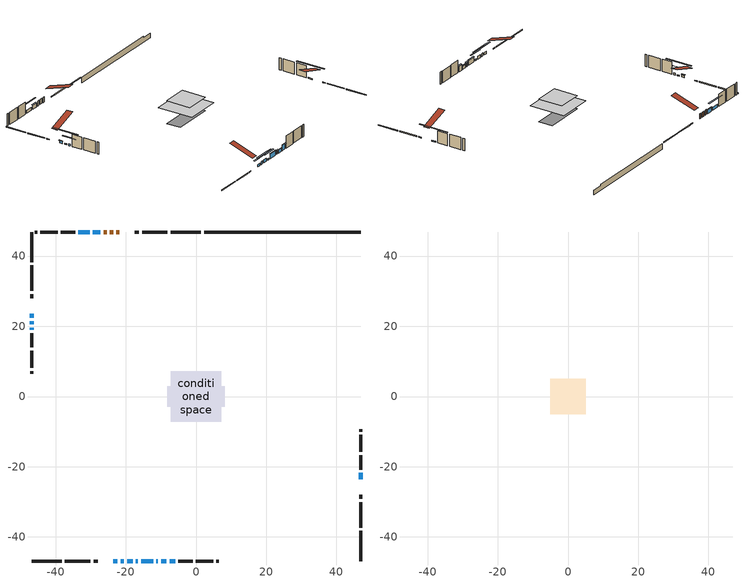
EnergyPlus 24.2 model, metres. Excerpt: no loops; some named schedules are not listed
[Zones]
conditioned space
 floor adiabatic (AdiabaticFloorConstruction): -7.17,-7.17 -7.17,7.17 7.17,7.17 7.17,-7.17 z2.9
 floor foundation (Slab1 construction): -8.23,-2.9 -8.23,2.9 8.23,2.9 8.23,-2.9 z-1.92
 wall outside (RimJoist1 construction): 1.42,46.85 -7.19,46.85 / -46.85,-46.85 -38.24,-46.85 / -46.85,46.85 -46.85,38.24 / 46.85,-46.85 46.85,-38.24 z0.46:0.76
 wall outside (RimJoist2 construction): -8.12,46.85 -15.32,46.85 / -37.31,-46.85 -30.11,-46.85 / -46.85,37.31 -46.85,30.11 / 46.85,-37.31 46.85,-30.11 z0.46:0.76
 wall outside (RimJoist3 construction): -16.25,46.85 -17.39,46.85 / -29.18,-46.85 -28.04,-46.85 / -46.85,29.18 -46.85,28.04 / 46.85,-29.18 46.85,-28.04 z0.46:0.76
 wall outside (AdiabaticWallConstruction 1): -21.85,46.85 -22.71,46.85 / -23.63,46.85 -24.49,46.85 / -25.42,46.85 -26.29,46.85 z0.46:2.49
 wall outside (AdiabaticWallConstruction): -27.22,46.85 -29.35,46.85 z0.46:1.98; -23.58,-46.85 -22.36,-46.85 / -46.85,23.58 -46.85,22.36 z0.46:1.38; -21.43,-46.85 -20.52,-46.85 / -19.59,-46.85 -18.06,-46.85 / -9.93,-46.85 -8.4,-46.85 / -30.28,46.85 -33.48,46.85 z0.46:1.68; -17.14,-46.85 -16.52,-46.85 z0.46:1.07; 46.85,-23.58 46.85,-21.75 / -46.85,21.43 -46.85,20.52 z0.46:0.87; -15.6,-46.85 -12.24,-46.85 z0.46:2.29; -11.32,-46.85 -10.86,-46.85 z0.46:1.99; -7.48,-46.85 -5.95,-46.85 z0.46:2.59; -46.85,19.59 -46.85,18.98 z0.46:1.22
 wall outside (Wall1 construction): -34.41,46.85 -38.5,46.85 / -5.02,-46.85 -0.93,-46.85 / -46.85,18.05 -46.85,13.96 / 46.85,-20.82 46.85,-16.73 z0.46:5.34
 wall outside (Wall2 construction): -39.43,46.85 -44.32,46.85 / 0,-46.85 4.88,-46.85 / -46.85,13.03 -46.85,8.15 / 46.85,-15.8 46.85,-10.92 z0.46:5.34
 wall outside (Wall3 construction): -45.25,46.85 -45.92,46.85 / 5.81,-46.85 6.48,-46.85 / -46.85,7.22 -46.85,6.54 / 46.85,-9.99 46.85,-9.32 z0.46:5.34
 wall foundation (FoundationWall1 construction): 2.35,46.85,-1.92 2.35,46.85,0.46 42.4,46.85,0.46 42.4,46.85,-0.19 46.85,46.85,-0.19 46.85,46.85,-1.92
 window (WindowConstruction): -27.22,46.85 -29.35,46.85 z0.46:1.98
 window (WindowConstruction 7): -23.58,-46.85 -22.36,-46.85 z0.46:1.37
 window (WindowConstruction 8): -21.43,-46.85 -20.52,-46.85 z0.46:1.68
 window (WindowConstruction 9): -19.59,-46.85 -18.06,-46.85 z0.46:1.68
 window (WindowConstruction 10): -17.14,-46.85 -16.53,-46.85 z0.46:1.07
 window (WindowConstruction 11): -46.85,23.58 -46.85,22.36 z0.46:1.37
 window (WindowConstruction 12): 46.85,-23.58 46.85,-21.75 z0.46:0.87
 window (WindowConstruction 13): -46.85,21.43 -46.85,20.52 z0.46:0.87
 window (WindowConstruction 1): -15.6,-46.85 -12.24,-46.85 z0.46:2.29
 window (WindowConstruction 2): -11.32,-46.85 -10.86,-46.85 z0.46:1.98
 window (WindowConstruction 3): -9.93,-46.85 -8.41,-46.85 z0.46:1.68
 window (WindowConstruction 4): -7.48,-46.85 -5.95,-46.85 z0.46:2.59
 window (WindowConstruction 5): -46.85,19.59 -46.85,18.98 z0.46:1.22
 window (WindowConstruction 6): -30.28,46.85 -33.48,46.85 z0.46:1.68
 door (Door): -21.85,46.85 -22.71,46.85 z0.46:2.49
 door (Door 1): -23.64,46.85 -24.49,46.85 z0.46:2.49
 door (Door 2): -25.42,46.85 -26.29,46.85 z0.46:2.49
 ceiling adiabatic (AdiabaticFloorConstruction): 7.17,-7.17 7.17,7.17 -7.17,7.17 -7.17,-7.17 z2.9
attic - vented
 floor to conditioned space (Floor1 construction Reversed): -5.06,-5.06 -5.06,5.06 5.06,5.06 5.06,-5.06 z5.34
 roof outside (Roof1 construction): -20.92,46.85,5.34 -20.92,36.99,8.62 -18.32,36.99,8.62 -18.32,46.85,5.34; -24.51,-46.85,5.34 -24.51,-36.99,8.62 -27.11,-36.99,8.62 -27.11,-46.85,5.34; -46.85,24.51,5.34 -36.99,24.51,8.62 -36.99,27.11,8.62 -46.85,27.11,5.34; 46.85,-24.51,5.34 36.99,-24.51,8.62 36.99,-27.11,8.62 46.85,-27.11,5.34
shading: -29.55,46.85 -27.02,46.85 -27.02,47.26 -29.55,47.26 z2.19; -19.72,-46.85 -26.22,-46.85 -26.22,-47.26 -19.72,-47.26 z4.01; -17.88,-46.85 -24.07,-46.85 -24.07,-47.26 -17.88,-47.26 z4.32; -15.43,-46.85 -22.23,-46.85 -22.23,-47.26 -15.43,-47.26 z4.32; -13.89,-46.85 -19.78,-46.85 -19.78,-47.26 -13.89,-47.26 z3.71; -46.85,22.16 -46.85,23.78 -47.26,23.78 -47.26,22.16 z1.58; 46.85,-16.67 46.85,-28.66 47.26,-28.66 47.26,-16.67 z5.95; -46.85,15.44 -46.85,26.51 -47.26,26.51 -47.26,15.44 z5.95; -12.04,-46.85 -15.8,-46.85 -15.8,-47.26 -12.04,-47.26 z2.49; -10.66,-46.85 -11.52,-46.85 -11.52,-47.26 -10.66,-47.26 z2.19; -8.2,-46.85 -10.13,-46.85 -10.13,-47.26 -8.2,-47.26 z1.88; -5.75,-46.85 -7.68,-46.85 -7.68,-47.26 -5.75,-47.26 z2.79; -46.85,16.34 -46.85,22.23 -47.26,22.23 -47.26,16.34 z3.86; -36.12,46.85 -27.64,46.85 -27.64,47.26 -36.12,47.26 z4.32
[Building]
Building 1: Terrain=Suburbs
[Site:Location]
Toronto City Centre_ON: Latitude {deg}=43.63; Longitude {deg}=-79.39; Time Zone {hr}=-5; Elevation {m}=77; Keep Site Location Information=Yes
[Site:GroundTemperature:Shallow]
5.01852, 3.26908, 3.12898, 3.95918, 7.29196, 10.6092, 13.4851, 15.3069, 15.4617, 13.9799, 11.1774, 7.9619
[Site:WaterMainsTemperature]
Calculation Method=Schedule; Temperature Schedule=mains temperature schedule
[Material] Roughness=Rough; Thermal Absorptance=0.9
Name | Thickness {m} | Conductivity {W/m-K} | Density {kg/m3} | Specific Heat {J/kg-K} | Solar Absorptance | Visible Absorptance
asphalt or fiberglass shingles | 0.00635 | 0.162714 | 1121.4 | 1465.45 | 0.4 | 0.4
ceiling loosefill ins | 0.169333 | 0.0480833 | 16.02 | 1046.75 | 0.7 | 0.7
ceiling stud and cavity | 0.1397 | 0.0945616 | 65.682 | 1177.47 | 0.7 | 0.7
concrete 4.0 in. | 0.1016 | 1.803125 | 2242.8 | 837.4 | 0.7 | 0.7
concrete 8.0 in. | 0.2032 | 1.803125 | 2242.8 | 837.4 | 0.7 | 0.7
door material | 0.04445 | 0.053851 | 512.64 | 1214.23 | 0.7 | 0.7
door material 1 | 0.04445 | 0.188738 | 512.64 | 1214.23 | 0.7 | 0.7
exterior vertical ins | 0.00890191 | 0.029427 | 32.04 | 1214.23 | 0.7 | 0.7
floor covering | 0.0127 | 0.0433444 | 54.468 | 1339.84 | 0.6 | 0.6
floor rigid ins; wall rigid ins | 0.512978 | 0.029427 | 32.04 | 1214.23 | 0.7 | 0.7
floor stud and cavity | 0.1397 | 1.75129 | 37.0049 | 1207.88 | 0.7 | 0.7
furniture material conditioned space 1 | 0.1524 | 0.115458 | 640.8 | 1214.23 | 0.6 | 0.6
gypsum board | 0.0127 | 0.160291 | 801 | 837.4 | 0.6 | 0.6
gypsum board 1 | 0.0127 | 0.160291 | 801 | 837.4 | 0.7 | 0.7
osb sheathing 0.5 in. | 0.0127 | 0.115458 | 512.64 | 1214.23 | 0.7 | 0.7
osb sheathing 0.75 in. | 0.01905 | 0.115458 | 512.64 | 1214.23 | 0.7 | 0.7
osb sheathing 2.0 in. | 0.0508 | 0.115458 | 512.64 | 1214.23 | 0.7 | 0.7
rim joist rigid ins | 0.103632 | 0.029427 | 32.04 | 1214.23 | 0.7 | 0.7
rim joist stud and cavity | 0.0508 | 0.0602825 | 125.044 | 1163.47 | 0.6 | 0.6
rim joist stud and cavity 1 | 0.0508 | 0.0622331 | 125.044 | 1163.47 | 0.6 | 0.6
rim joist stud and cavity 2 | 0.0508 | 0.0806813 | 125.044 | 1163.47 | 0.6 | 0.6
wall stud and cavity | 0.1397 | 0.0819611 | 139.0536 | 1170.24 | 0.7 | 0.7
wall stud and cavity 1 | 0.1397 | 0.0893451 | 139.0536 | 1170.24 | 0.7 | 0.7
wall stud and cavity 2 | 0.0889 | 0.380278 | 52.3479 | 1209.89 | 0.7 | 0.7
wall stud and cavity 3 | 0.0889 | 0.391764 | 83.0341 | 1211.67 | 0.7 | 0.7
wood siding | 0.0254 | 0.102417 | 544.68 | 1172.36 | 0.4 | 0.4
wood siding 1; wood siding 2; wood siding 3 | 0.0254 | 0.102417 | 544.68 | 1172.36 | 0.7 | 0.7
[WindowMaterial:SimpleGlazingSystem]
Name | U-Factor {W/m2-K} | Solar Heat Gain Coefficient
WindowMaterial | 2.93212 | 0.61
WindowMaterial 1 | 2.90203 | 0.65
WindowMaterial 10 | 6.1612 | 0.58
WindowMaterial 2 | 3.01842 | 0.49
WindowMaterial 3 | 2.92474 | 0.62
WindowMaterial 4 | 2.82878 | 0.58
WindowMaterial 5 | 3.003662 | 0.49
WindowMaterial 6 | 2.94291 | 0.59
WindowMaterial 7 | 2.95256 | 0.58
WindowMaterial 8 | 3.02126 | 0.48
WindowMaterial 9 | 3.01445 | 0.46
[Construction]
AdiabaticFloorConstruction: floor stud and cavity, floor rigid ins, osb sheathing 0.75 in., floor covering
AdiabaticWallConstruction: wood siding 2, wall rigid ins, wall stud and cavity 2, gypsum board
AdiabaticWallConstruction 1: wood siding 3, wall rigid ins, wall stud and cavity 2, gypsum board
Door; Door 1: door material
Door 2: door material 1
Floor1 construction Reversed: gypsum board, ceiling stud and cavity, ceiling loosefill ins
FoundationWall1 construction: concrete 8.0 in., gypsum board 1
furniture construction conditioned space 1: furniture material conditioned space 1
PartitionWallConstruction: gypsum board, wall stud and cavity 3, gypsum board
RimJoist1 construction: wood siding 1, rim joist rigid ins, osb sheathing 2.0 in., rim joist stud and cavity
RimJoist2 construction: wood siding 1, rim joist rigid ins, osb sheathing 2.0 in., rim joist stud and cavity 1
RimJoist3 construction: wood siding 1, rim joist rigid ins, osb sheathing 2.0 in., rim joist stud and cavity 2
Roof1 construction: asphalt or fiberglass shingles
Slab1 construction: concrete 4.0 in.
Wall1 construction; Wall2 construction: wood siding, osb sheathing 0.5 in., wall stud and cavity, gypsum board
Wall3 construction: wood siding, osb sheathing 0.5 in., wall stud and cavity 1, gypsum board
WindowConstruction: WindowMaterial
WindowConstruction 1: WindowMaterial 1
WindowConstruction 10: WindowMaterial 9
WindowConstruction 11; WindowConstruction 7: WindowMaterial 7
WindowConstruction 12; WindowConstruction 13: WindowMaterial 10
WindowConstruction 2: WindowMaterial 2
WindowConstruction 3; WindowConstruction 9: WindowMaterial 3
WindowConstruction 4: WindowMaterial 4
WindowConstruction 5: WindowMaterial 5
WindowConstruction 6: WindowMaterial 6
WindowConstruction 8: WindowMaterial 8
[Zone] Multiplier=1; Part of Total Floor Area=Yes
Name | Volume {m3}
attic - vented | 54.6373
conditioned space | 774.1
[Space]
Name | Zone | Volume {m3}
attic - vented 1 | attic - vented | 54.6373
conditioned space 1 | conditioned space | 774.1
[ZoneInfiltration:EffectiveLeakageArea]
infil attic - vented 1: Zone or Space=attic - vented 1; Schedule=Always On Discrete; Effective Air Leakage Area {cm2}=4312.84; Stack Coefficient=0.000228495; Wind Coefficient=1.02131e-05
[ZoneMixing]
whole house fan mix: Zone or Space=attic - vented; Schedule=Always On Continuous; Design Flow Rate Calculation Method=Flow/Zone; Design Flow Rate {m3/s}=0; Source Zone or Space=conditioned space
[SurfaceProperty:ExposedFoundationPerimeter]
Slab1: Exposed Perimeter Calculation Method=TotalExposedPerimeter; Total Exposed Perimeter {m}=44.5
[InternalMass] Zone or ZoneList=conditioned space; Space or SpaceList=conditioned space 1
Name | Construction | Surface Area {m2}
furniture mass conditioned space 1 | furniture construction conditioned space 1 | 120.444
partition wall mass | PartitionWallConstruction | 301.11
[Lights]
interior lighting: Zone or ZoneList or Space or SpaceList=conditioned space 1; Schedule=interior lighting schedule; Design Level Calculation Method=LightingLevel; Lighting Level {W}=343.2; Return Air Fraction=0; Fraction Radiant=0.6; Fraction Visible=0.2; Fraction Replaceable=1
[People]
occupants: Zone or ZoneList or Space or SpaceList=conditioned space 1; Number of People Schedule=occupants schedule; Number of People Calculation Method=People; Number of People=3; Fraction Radiant=0.314171; Sensible Heat Fraction=0.56303; Activity Level Schedule=occupants activity schedule; Carbon Dioxide Generation Rate {m3/s-W}=0; Enable ASHRAE 55 Comfort Warnings=No; Mean Radiant Temperature Calculation Type=EnclosureAveraged
[ElectricEquipment] Zone or ZoneList or Space or SpaceList=conditioned space 1; Design Level Calculation Method=EquipmentLevel
Name | Schedule | Design Level {W} | Fraction Latent | Fraction Radiant | Fraction Lost
clothes dryer | clothes dryer schedule | 140.772 | 0.015 | 0.081 | 0.85
clothes washer | clothes washer schedule | 32.1985 | 0.03 | 0.162 | 0.7
cooking range | cooking range schedule | 215.147 | 0.08 | 0.432 | 0.2
dishwasher | dishwasher schedule | 66.8632 | 0.3 | 0.18 | 0.4
fridge | fridge schedule | 72.9452 | 0 | 0.6 | 0
mech vent bath fan 0 | mech vent bath fan 0 schedule | 50.2 | 0 | 0 | 1
mech vent bath fan 1 | mech vent bath fan 1 schedule | 50.2 | 0 | 0 | 1
mech vent house fan | mech vent house fan schedule | 0 | 0 | 0 | 1
mech vent house fan cfis | mech vent house fan cfis schedule | 0 | 0 | 0 | 0
mech vent range fan 0 | mech vent range fan 0 schedule | 57 | 0 | 0 | 1
misc plug loads | misc plug loads schedule | 494.7 | 0.045 | 0.513 | 0.1
whole house fan | Always On Discrete | 0 | 0 | 0 | 1
[OtherEquipment] Zone or ZoneList or Space or SpaceList=conditioned space 1; Design Level Calculation Method=EquipmentLevel
Name | Fuel Type | Schedule | Design Level {W} | Fraction Latent | Fraction Radiant | Fraction Lost
clothes dryer 1 | Electricity | clothes dryer schedule | 0 | 0.015 | 0.081 | 0.85
cooking range 1 | Electricity | cooking range schedule | 0 | 0.08 | 0.432 | 0.2
general water use latent | None | general water use schedule | 62.594 | 1 | 0 | 0
general water use sensible | None | general water use schedule | -61.6891 | 0 | 0.6 | 0
mech vent house fan latent load | None | Always On Discrete | 0 | 1 | 0 | 0
mech vent house fan sensible load | None | Always On Discrete | 0 | 0 | 0 | 0
water heater energy adjustment1 | NaturalGas | Always On Discrete | 0.01 | 0 | 0 | 1
[ZoneInfiltration:DesignFlowRate] Zone or ZoneList or Space or SpaceList=conditioned space 1; Schedule=Always On Discrete; Design Flow Rate Calculation Method=Flow/Zone; Design Flow Rate {m3/s}=0
infil flow; natural vent flow; whole house fan flow
[Foundation:Kiva]
Foundation Kiva 1: Initial Indoor Air Temperature {C}=18; Wall Height Above Grade {m}=0.460004; Wall Depth Below Slab {m}=0.2032; Custom Block Material Name 1=exterior vertical ins; Custom Block Depth 1 {m}=2.38; Custom Block X Position 1 {m}=0.2159; Custom Block Z Position 1 {m}=0
[Foundation:Kiva:Settings]
Soil Conductivity {W/m-K}=0.849921; Soil Density {kg/m3}=1842.3; Soil Specific Heat {J/kg-K}=418.7; Ground Solar Absorptivity=0.9; Ground Thermal Absorptivity=0.9; Ground Surface Roughness {m}=0.03; Far-Field Width {m}=40; Deep-Ground Boundary Condition=ZeroFlux; Deep-Ground Depth {m}=40; Minimum Cell Dimension {m}=0.2; Maximum Cell Growth Coefficient=3; Simulation Timestep=Timestep
[Exterior:Lights]
exterior lighting: Schedule=exterior lighting schedule; Design Level {W}=75.6
[Schedule:Constant]
Name | Hourly Value
Always On Continuous; mech vent house fan schedule; mech vent house fan cfis schedule; Always On Discrete | 1
occupants activity schedule | 117.228
fridge schedule | 0
[Schedule:Week:Daily]
interior lighting schedule Week Rule - Jan1-Jan27: interior lighting schedule day, interior lighting schedule day, interior lighting schedule day, interior lighting schedule day, interior lighting schedule day, interior lighting schedule day, interior lighting schedule day, interior lighting schedule default day, interior lighting schedule default day, interior lighting schedule default day, interior lighting schedule default day, interior lighting schedule default day
interior lighting schedule Week Rule - Jan28-Feb3: interior lighting schedule day, interior lighting schedule day, interior lighting schedule day, interior lighting schedule day, interior lighting schedule day 1, interior lighting schedule day 1, interior lighting schedule day 1, interior lighting schedule default day, interior lighting schedule default day, interior lighting schedule default day, interior lighting schedule default day, interior lighting schedule default day
interior lighting schedule Week Rule - Feb4-Feb24: interior lighting schedule day 1, interior lighting schedule day 1, interior lighting schedule day 1, interior lighting schedule day 1, interior lighting schedule day 1, interior lighting schedule day 1, interior lighting schedule day 1, interior lighting schedule default day, interior lighting schedule default day, interior lighting schedule default day, interior lighting schedule default day, interior lighting schedule default day
interior lighting schedule Week Rule - Feb25-Mar3: interior lighting schedule day 1, interior lighting schedule day 1, interior lighting schedule day 1, interior lighting schedule day 1, interior lighting schedule day 2, interior lighting schedule day 2, interior lighting schedule day 2, interior lighting schedule default day, interior lighting schedule default day, interior lighting schedule default day, interior lighting schedule default day, interior lighting schedule default day
interior lighting schedule Week Rule - Mar4-Mar31: interior lighting schedule day 2, interior lighting schedule day 2, interior lighting schedule day 2, interior lighting schedule day 2, interior lighting schedule day 2, interior lighting schedule day 2, interior lighting schedule day 2, interior lighting schedule default day, interior lighting schedule default day, interior lighting schedule default day, interior lighting schedule default day, interior lighting schedule default day
interior lighting schedule Week Rule - Apr1-Apr28: interior lighting schedule day 3, interior lighting schedule day 3, interior lighting schedule day 3, interior lighting schedule day 3, interior lighting schedule day 3, interior lighting schedule day 3, interior lighting schedule day 3, interior lighting schedule default day, interior lighting schedule default day, interior lighting schedule default day, interior lighting schedule default day, interior lighting schedule default day
interior lighting schedule Week Rule - Apr29-May5: interior lighting schedule day 3, interior lighting schedule day 3, interior lighting schedule day 4, interior lighting schedule day 4, interior lighting schedule day 4, interior lighting schedule day 4, interior lighting schedule day 4, interior lighting schedule default day, interior lighting schedule default day, interior lighting schedule default day, interior lighting schedule default day, interior lighting schedule default day
interior lighting schedule Week Rule - May6-May26: interior lighting schedule day 4, interior lighting schedule day 4, interior lighting schedule day 4, interior lighting schedule day 4, interior lighting schedule day 4, interior lighting schedule day 4, interior lighting schedule day 4, interior lighting schedule default day, interior lighting schedule default day, interior lighting schedule default day, interior lighting schedule default day, interior lighting schedule default day
interior lighting schedule Week Rule - May27-Jun2: interior lighting schedule day 4, interior lighting schedule day 4, interior lighting schedule day 4, interior lighting schedule day 4, interior lighting schedule day 4, interior lighting schedule day 5, interior lighting schedule day 5, interior lighting schedule default day, interior lighting schedule default day, interior lighting schedule default day, interior lighting schedule default day, interior lighting schedule default day
interior lighting schedule Week Rule - Jun3-Jun30: interior lighting schedule day 5, interior lighting schedule day 5, interior lighting schedule day 5, interior lighting schedule day 5, interior lighting schedule day 5, interior lighting schedule day 5, interior lighting schedule day 5, interior lighting schedule default day, interior lighting schedule default day, interior lighting schedule default day, interior lighting schedule default day, interior lighting schedule default day
interior lighting schedule Week Rule - Jul1-Jul28: interior lighting schedule day 6, interior lighting schedule day 6, interior lighting schedule day 6, interior lighting schedule day 6, interior lighting schedule day 6, interior lighting schedule day 6, interior lighting schedule day 6, interior lighting schedule default day, interior lighting schedule default day, interior lighting schedule default day, interior lighting schedule default day, interior lighting schedule default day
interior lighting schedule Week Rule - Jul29-Aug4: interior lighting schedule day 6, interior lighting schedule day 6, interior lighting schedule day 6, interior lighting schedule day 7, interior lighting schedule day 7, interior lighting schedule day 7, interior lighting schedule day 7, interior lighting schedule default day, interior lighting schedule default day, interior lighting schedule default day, interior lighting schedule default day, interior lighting schedule default day
interior lighting schedule Week Rule - Aug5-Aug25: interior lighting schedule day 7, interior lighting schedule day 7, interior lighting schedule day 7, interior lighting schedule day 7, interior lighting schedule day 7, interior lighting schedule day 7, interior lighting schedule day 7, interior lighting schedule default day, interior lighting schedule default day, interior lighting schedule default day, interior lighting schedule default day, interior lighting schedule default day
interior lighting schedule Week Rule - Aug26-Sep1: interior lighting schedule day 7, interior lighting schedule day 7, interior lighting schedule day 7, interior lighting schedule day 7, interior lighting schedule day 7, interior lighting schedule day 7, interior lighting schedule day 8, interior lighting schedule default day, interior lighting schedule default day, interior lighting schedule default day, interior lighting schedule default day, interior lighting schedule default day
interior lighting schedule Week Rule - Sep2-Sep29: interior lighting schedule day 8, interior lighting schedule day 8, interior lighting schedule day 8, interior lighting schedule day 8, interior lighting schedule day 8, interior lighting schedule day 8, interior lighting schedule day 8, interior lighting schedule default day, interior lighting schedule default day, interior lighting schedule default day, interior lighting schedule default day, interior lighting schedule default day
interior lighting schedule Week Rule - Sep30-Oct6: interior lighting schedule day 8, interior lighting schedule day 9, interior lighting schedule day 9, interior lighting schedule day 9, interior lighting schedule day 9, interior lighting schedule day 9, interior lighting schedule day 9, interior lighting schedule default day, interior lighting schedule default day, interior lighting schedule default day, interior lighting schedule default day, interior lighting schedule default day
interior lighting schedule Week Rule - Oct7-Oct27: interior lighting schedule day 9, interior lighting schedule day 9, interior lighting schedule day 9, interior lighting schedule day 9, interior lighting schedule day 9, interior lighting schedule day 9, interior lighting schedule day 9, interior lighting schedule default day, interior lighting schedule default day, interior lighting schedule default day, interior lighting schedule default day, interior lighting schedule default day
interior lighting schedule Week Rule - Oct28-Nov3: interior lighting schedule day 9, interior lighting schedule day 9, interior lighting schedule day 9, interior lighting schedule day 9, interior lighting schedule day 10, interior lighting schedule day 10, interior lighting schedule day 10, interior lighting schedule default day, interior lighting schedule default day, interior lighting schedule default day, interior lighting schedule default day, interior lighting schedule default day
interior lighting schedule Week Rule - Nov4-Nov24: interior lighting schedule day 10, interior lighting schedule day 10, interior lighting schedule day 10, interior lighting schedule day 10, interior lighting schedule day 10, interior lighting schedule day 10, interior lighting schedule day 10, interior lighting schedule default day, interior lighting schedule default day, interior lighting schedule default day, interior lighting schedule default day, interior lighting schedule default day
interior lighting schedule Week Rule - Nov25-Dec1: interior lighting schedule day 10, interior lighting schedule day 10, interior lighting schedule day 10, interior lighting schedule day 10, interior lighting schedule day 10, interior lighting schedule day 10, interior lighting schedule day 11, interior lighting schedule default day, interior lighting schedule default day, interior lighting schedule default day, interior lighting schedule default day, interior lighting schedule default day
interior lighting schedule Week Rule - Dec2-Dec31: interior lighting schedule day 11, interior lighting schedule day 11, interior lighting schedule day 11, interior lighting schedule day 11, interior lighting schedule day 11, interior lighting schedule day 11, interior lighting schedule day 11, interior lighting schedule default day, interior lighting schedule default day, interior lighting schedule default day, interior lighting schedule default day, interior lighting schedule default day
occupants schedule Week Rule - Jan1-Dec31: occupants schedule day, occupants schedule day, occupants schedule day, occupants schedule day, occupants schedule day, occupants schedule day, occupants schedule day, occupants schedule default day, occupants schedule default day, occupants schedule default day, occupants schedule default day, occupants schedule default day
clothes dryer schedule Week Rule - Jan1-Dec31: clothes dryer schedule day, clothes dryer schedule day, clothes dryer schedule day, clothes dryer schedule day, clothes dryer schedule day, clothes dryer schedule day, clothes dryer schedule day, clothes dryer schedule default day, clothes dryer schedule default day, clothes dryer schedule default day, clothes dryer schedule default day, clothes dryer schedule default day
clothes washer schedule Week Rule - Jan1-Dec31: clothes washer schedule day, clothes washer schedule day, clothes washer schedule day, clothes washer schedule day, clothes washer schedule day, clothes washer schedule day, clothes washer schedule day, clothes washer schedule default day, clothes washer schedule default day, clothes washer schedule default day, clothes washer schedule default day, clothes washer schedule default day
cooking range schedule Week Rule - Jan1-Dec31: cooking range schedule day, cooking range schedule day, cooking range schedule day, cooking range schedule day, cooking range schedule day, cooking range schedule day, cooking range schedule day, cooking range schedule default day, cooking range schedule default day, cooking range schedule default day, cooking range schedule default day, cooking range schedule default day
dishwasher schedule Week Rule - Jan1-Dec31: dishwasher schedule day, dishwasher schedule day, dishwasher schedule day, dishwasher schedule day, dishwasher schedule day, dishwasher schedule day, dishwasher schedule day, dishwasher schedule default day, dishwasher schedule default day, dishwasher schedule default day, dishwasher schedule default day, dishwasher schedule default day
mech vent bath fan 0 schedule Week Rule - Jan1-Dec31: mech vent bath fan 0 schedule day, mech vent bath fan 0 schedule day, mech vent bath fan 0 schedule day, mech vent bath fan 0 schedule day, mech vent bath fan 0 schedule day, mech vent bath fan 0 schedule day, mech vent bath fan 0 schedule day, mech vent bath fan 0 schedule default day, mech vent bath fan 0 schedule default day, mech vent bath fan 0 schedule default day, mech vent bath fan 0 schedule default day, mech vent bath fan 0 schedule default day
mech vent bath fan 1 schedule Week Rule - Jan1-Dec31: mech vent bath fan 1 schedule day, mech vent bath fan 1 schedule day, mech vent bath fan 1 schedule day, mech vent bath fan 1 schedule day, mech vent bath fan 1 schedule day, mech vent bath fan 1 schedule day, mech vent bath fan 1 schedule day, mech vent bath fan 1 schedule default day, mech vent bath fan 1 schedule default day, mech vent bath fan 1 schedule default day, mech vent bath fan 1 schedule default day, mech vent bath fan 1 schedule default day
mech vent range fan 0 schedule Week Rule - Jan1-Dec31: mech vent range fan 0 schedule day, mech vent range fan 0 schedule day, mech vent range fan 0 schedule day, mech vent range fan 0 schedule day, mech vent range fan 0 schedule day, mech vent range fan 0 schedule day, mech vent range fan 0 schedule day, mech vent range fan 0 schedule default day, mech vent range fan 0 schedule default day, mech vent range fan 0 schedule default day, mech vent range fan 0 schedule default day, mech vent range fan 0 schedule default day
misc plug loads schedule Week Rule - Jan1-Dec31: misc plug loads schedule day, misc plug loads schedule day, misc plug loads schedule day, misc plug loads schedule day, misc plug loads schedule day, misc plug loads schedule day, misc plug loads schedule day, misc plug loads schedule default day, misc plug loads schedule default day, misc plug loads schedule default day, misc plug loads schedule default day, misc plug loads schedule default day
general water use schedule Week Rule - Jan1-Dec31: general water use schedule day, general water use schedule day, general water use schedule day, general water use schedule day, general water use schedule day, general water use schedule day, general water use schedule day, general water use schedule default day, general water use schedule default day, general water use schedule default day, general water use schedule default day, general water use schedule default day
exterior lighting schedule Week Rule - Jan1-Jan27: exterior lighting schedule day, exterior lighting schedule day, exterior lighting schedule day, exterior lighting schedule day, exterior lighting schedule day, exterior lighting schedule day, exterior lighting schedule day, exterior lighting schedule default day, exterior lighting schedule default day, exterior lighting schedule default day, exterior lighting schedule default day, exterior lighting schedule default day
exterior lighting schedule Week Rule - Jan28-Feb3: exterior lighting schedule day, exterior lighting schedule day, exterior lighting schedule day, exterior lighting schedule day, exterior lighting schedule day 1, exterior lighting schedule day 1, exterior lighting schedule day 1, exterior lighting schedule default day, exterior lighting schedule default day, exterior lighting schedule default day, exterior lighting schedule default day, exterior lighting schedule default day
exterior lighting schedule Week Rule - Feb4-Feb24: exterior lighting schedule day 1, exterior lighting schedule day 1, exterior lighting schedule day 1, exterior lighting schedule day 1, exterior lighting schedule day 1, exterior lighting schedule day 1, exterior lighting schedule day 1, exterior lighting schedule default day, exterior lighting schedule default day, exterior lighting schedule default day, exterior lighting schedule default day, exterior lighting schedule default day
exterior lighting schedule Week Rule - Feb25-Mar3: exterior lighting schedule day 1, exterior lighting schedule day 1, exterior lighting schedule day 1, exterior lighting schedule day 1, exterior lighting schedule day 2, exterior lighting schedule day 2, exterior lighting schedule day 2, exterior lighting schedule default day, exterior lighting schedule default day, exterior lighting schedule default day, exterior lighting schedule default day, exterior lighting schedule default day
exterior lighting schedule Week Rule - Mar4-Mar31: exterior lighting schedule day 2, exterior lighting schedule day 2, exterior lighting schedule day 2, exterior lighting schedule day 2, exterior lighting schedule day 2, exterior lighting schedule day 2, exterior lighting schedule day 2, exterior lighting schedule default day, exterior lighting schedule default day, exterior lighting schedule default day, exterior lighting schedule default day, exterior lighting schedule default day
exterior lighting schedule Week Rule - Apr1-Apr28: exterior lighting schedule day 3, exterior lighting schedule day 3, exterior lighting schedule day 3, exterior lighting schedule day 3, exterior lighting schedule day 3, exterior lighting schedule day 3, exterior lighting schedule day 3, exterior lighting schedule default day, exterior lighting schedule default day, exterior lighting schedule default day, exterior lighting schedule default day, exterior lighting schedule default day
exterior lighting schedule Week Rule - Apr29-May5: exterior lighting schedule day 3, exterior lighting schedule day 3, exterior lighting schedule day 4, exterior lighting schedule day 4, exterior lighting schedule day 4, exterior lighting schedule day 4, exterior lighting schedule day 4, exterior lighting schedule default day, exterior lighting schedule default day, exterior lighting schedule default day, exterior lighting schedule default day, exterior lighting schedule default day
exterior lighting schedule Week Rule - May6-May26: exterior lighting schedule day 4, exterior lighting schedule day 4, exterior lighting schedule day 4, exterior lighting schedule day 4, exterior lighting schedule day 4, exterior lighting schedule day 4, exterior lighting schedule day 4, exterior lighting schedule default day, exterior lighting schedule default day, exterior lighting schedule default day, exterior lighting schedule default day, exterior lighting schedule default day
exterior lighting schedule Week Rule - May27-Jun2: exterior lighting schedule day 4, exterior lighting schedule day 4, exterior lighting schedule day 4, exterior lighting schedule day 4, exterior lighting schedule day 4, exterior lighting schedule day 5, exterior lighting schedule day 5, exterior lighting schedule default day, exterior lighting schedule default day, exterior lighting schedule default day, exterior lighting schedule default day, exterior lighting schedule default day
exterior lighting schedule Week Rule - Jun3-Jun30: exterior lighting schedule day 5, exterior lighting schedule day 5, exterior lighting schedule day 5, exterior lighting schedule day 5, exterior lighting schedule day 5, exterior lighting schedule day 5, exterior lighting schedule day 5, exterior lighting schedule default day, exterior lighting schedule default day, exterior lighting schedule default day, exterior lighting schedule default day, exterior lighting schedule default day
exterior lighting schedule Week Rule - Jul1-Jul28: exterior lighting schedule day 6, exterior lighting schedule day 6, exterior lighting schedule day 6, exterior lighting schedule day 6, exterior lighting schedule day 6, exterior lighting schedule day 6, exterior lighting schedule day 6, exterior lighting schedule default day, exterior lighting schedule default day, exterior lighting schedule default day, exterior lighting schedule default day, exterior lighting schedule default day
exterior lighting schedule Week Rule - Jul29-Aug4: exterior lighting schedule day 6, exterior lighting schedule day 6, exterior lighting schedule day 6, exterior lighting schedule day 7, exterior lighting schedule day 7, exterior lighting schedule day 7, exterior lighting schedule day 7, exterior lighting schedule default day, exterior lighting schedule default day, exterior lighting schedule default day, exterior lighting schedule default day, exterior lighting schedule default day
[Schedule:Year]
interior lighting schedule: interior lighting schedule Week Rule - Jan1-Jan27, 1, 1, 1, 27, interior lighting schedule Week Rule - Jan28-Feb3, 1, 28, 2, 3, interior lighting schedule Week Rule - Feb4-Feb24, 2, 4, 2, 24, interior lighting schedule Week Rule - Feb25-Mar3, 2, 25, 3, 3, interior lighting schedule Week Rule - Mar4-Mar31, 3, 4, 3, 31, interior lighting schedule Week Rule - Apr1-Apr28, 4, 1, 4, 28, interior lighting schedule Week Rule - Apr29-May5, 4, 29, 5, 5, interior lighting schedule Week Rule - May6-May26, 5, 6, 5, 26, interior lighting schedule Week Rule - May27-Jun2, 5, 27, 6, 2, interior lighting schedule Week Rule - Jun3-Jun30, 6, 3, 6, 30, interior lighting schedule Week Rule - Jul1-Jul28, 7, 1, 7, 28, interior lighting schedule Week Rule - Jul29-Aug4, 7, 29, 8, 4, interior lighting schedule Week Rule - Aug5-Aug25, 8, 5, 8, 25, interior lighting schedule Week Rule - Aug26-Sep1, 8, 26, 9, 1, interior lighting schedule Week Rule - Sep2-Sep29, 9, 2, 9, 29, interior lighting schedule Week Rule - Sep30-Oct6, 9, 30, 10, 6, interior lighting schedule Week Rule - Oct7-Oct27, 10, 7, 10, 27, interior lighting schedule Week Rule - Oct28-Nov3, 10, 28, 11, 3, interior lighting schedule Week Rule - Nov4-Nov24, 11, 4, 11, 24, interior lighting schedule Week Rule - Nov25-Dec1, 11, 25, 12, 1, interior lighting schedule Week Rule - Dec2-Dec31, 12, 2, 12, 31
occupants schedule: occupants schedule Week Rule - Jan1-Dec31, 1, 1, 12, 31
clothes dryer schedule: clothes dryer schedule Week Rule - Jan1-Dec31, 1, 1, 12, 31
clothes washer schedule: clothes washer schedule Week Rule - Jan1-Dec31, 1, 1, 12, 31
cooking range schedule: cooking range schedule Week Rule - Jan1-Dec31, 1, 1, 12, 31
dishwasher schedule: dishwasher schedule Week Rule - Jan1-Dec31, 1, 1, 12, 31
mech vent bath fan 0 schedule: mech vent bath fan 0 schedule Week Rule - Jan1-Dec31, 1, 1, 12, 31
mech vent bath fan 1 schedule: mech vent bath fan 1 schedule Week Rule - Jan1-Dec31, 1, 1, 12, 31
mech vent range fan 0 schedule: mech vent range fan 0 schedule Week Rule - Jan1-Dec31, 1, 1, 12, 31
misc plug loads schedule: misc plug loads schedule Week Rule - Jan1-Dec31, 1, 1, 12, 31
general water use schedule: general water use schedule Week Rule - Jan1-Dec31, 1, 1, 12, 31
exterior lighting schedule: exterior lighting schedule Week Rule - Jan1-Jan27, 1, 1, 1, 27, exterior lighting schedule Week Rule - Jan28-Feb3, 1, 28, 2, 3, exterior lighting schedule Week Rule - Feb4-Feb24, 2, 4, 2, 24, exterior lighting schedule Week Rule - Feb25-Mar3, 2, 25, 3, 3, exterior lighting schedule Week Rule - Mar4-Mar31, 3, 4, 3, 31, exterior lighting schedule Week Rule - Apr1-Apr28, 4, 1, 4, 28, exterior lighting schedule Week Rule - Apr29-May5, 4, 29, 5, 5, exterior lighting schedule Week Rule - May6-May26, 5, 6, 5, 26, exterior lighting schedule Week Rule - May27-Jun2, 5, 27, 6, 2, exterior lighting schedule Week Rule - Jun3-Jun30, 6, 3, 6, 30, exterior lighting schedule Week Rule - Jul1-Jul28, 7, 1, 7, 28, exterior lighting schedule Week Rule - Jul29-Aug4, 7, 29, 8, 4, exterior lighting schedule Week Rule - Aug5-Aug25, 8, 5, 8, 25, exterior lighting schedule Week Rule - Aug26-Sep1, 8, 26, 9, 1, exterior lighting schedule Week Rule - Sep2-Sep29, 9, 2, 9, 29, exterior lighting schedule Week Rule - Sep30-Oct6, 9, 30, 10, 6, exterior lighting schedule Week Rule - Oct7-Oct27, 10, 7, 10, 27, exterior lighting schedule Week Rule - Oct28-Nov3, 10, 28, 11, 3, exterior lighting schedule Week Rule - Nov4-Nov24, 11, 4, 11, 24, exterior lighting schedule Week Rule - Nov25-Dec1, 11, 25, 12, 1, exterior lighting schedule Week Rule - Dec2-Dec31, 12, 2, 12, 31
[Schedule:Compact]
mains temperature schedule: Through: 01/01, For: AllDays, Until: 24:00, 8.80333, Through: 01/02, For: AllDays, Until: 24:00, 8.74333, Through: 01/03, For: AllDays, Until: 24:00, 8.68389, Through: 01/04, For: AllDays, Until: 24:00, 8.62611, Through: 01/05, For: AllDays, Until: 24:00, 8.56944, Through: 01/06, For: AllDays, Until: 24:00, 8.51389, Through: 01/07, For: AllDays, Until: 24:00, 8.45944, Through: 01/08, For: AllDays, Until: 24:00, 8.40611, Through: 01/09, For: AllDays, Until: 24:00, 8.35389, Through: 01/10, For: AllDays, Until: 24:00, 8.30278, Through: 01/11, For: AllDays, Until: 24:00, 8.25333, Through: 01/12, For: AllDays, Until: 24:00, 8.205, Through: 01/13, For: AllDays, Until: 24:00, 8.15778, Through: 01/14, For: AllDays, Until: 24:00, 8.11222, Through: 01/15, For: AllDays, Until: 24:00, 8.06778, Through: 01/16, For: AllDays, Until: 24:00, 8.02444, Through: 01/17, For: AllDays, Until: 24:00, 7.98222, Through: 01/18, For: AllDays, Until: 24:00, 7.94167, Through: 01/19, For: AllDays, Until: 24:00, 7.90222, Through: 01/20, For: AllDays, Until: 24:00, 7.86444, Through: 01/21, For: AllDays, Until: 24:00, 7.82778, Through: 01/22, For: AllDays, Until: 24:00, 7.79278, Through: 01/23, For: AllDays, Until: 24:00, 7.75889, Through: 01/24, For: AllDays, Until: 24:00, 7.72667, Through: 01/25, For: AllDays, Until: 24:00, 7.69556, Through: 01/26, For: AllDays, Until: 24:00, 7.66611, Through: 01/27, For: AllDays, Until: 24:00, 7.63778, Through: 01/28, For: AllDays, Until: 24:00, 7.61111, Through: 01/29, For: AllDays, Until: 24:00, 7.58556, Through: 01/30, For: AllDays, Until: 24:00, 7.56167, Through: 01/31, For: AllDays, Until: 24:00, 7.53944, Through: 02/01, For: AllDays, Until: 24:00, 7.51833, Through: 02/02, For: AllDays, Until: 24:00, 7.49889, Through: 02/03, For: AllDays, Until: 24:00, 7.48111, Through: 02/04, For: AllDays, Until: 24:00, 7.46444, Through: 02/05, For: AllDays, Until: 24:00, 7.44944, Through: 02/06, For: AllDays, Until: 24:00, 7.43556, Through: 02/07, For: AllDays, Until: 24:00, 7.42333, Through: 02/08, For: AllDays, Until: 24:00, 7.41278, Through: 02/09, For: AllDays, Until: 24:00, 7.40389, Through: 02/10, For: AllDays, Until: 24:00, 7.39611, Through: 02/11, For: AllDays, Until: 24:00, 7.39, Through: 02/12, For: AllDays, Until: 24:00, 7.38556, Through: 02/13, For: AllDays, Until: 24:00, 7.38222, Through: 02/14, For: AllDays, Until: 24:00, 7.38056, Through: 02/15, For: AllDays, Until: 24:00, 7.38056, Through: 02/16, For: AllDays, Until: 24:00, 7.38222, Through: 02/17, For: AllDays, Until: 24:00, 7.385, Through: 02/18, For: AllDays, Until: 24:00, 7.38944, Through: 02/19, For: AllDays, Until: 24:00, 7.395, Through: 02/20, For: AllDays, Until: 24:00, 7.40278, Through: 02/21, For: AllDays, Until: 24:00, 7.41167, Through: 02/22, For: AllDays, Until: 24:00, 7.42222, Through: 02/23, For: AllDays, Until: 24:00, 7.43389, Through: 02/24, For: AllDays, Until: 24:00, 7.44722, Through: 02/25, For: AllDays, Until: 24:00, 7.46222, Through: 02/26, For: AllDays, Until: 24:00, 7.47833, Through: 02/27, For: AllDays, Until: 24:00, 7.49611, Through: 02/28, For: AllDays, Until: 24:00, 7.51556, Through: 03/01, For: AllDays, Until: 24:00, 7.53667, Through: 03/02, For: AllDays, Until: 24:00, 7.55889, Through: 03/03, For: AllDays, Until: 24:00, 7.58222, Through: 03/04, For: AllDays, Until: 24:00, 7.60722, Through: 03/05, For: AllDays, Until: 24:00, 7.63389, Through: 03/06, For: AllDays, Until: 24:00, 7.66222, Through: 03/07, For: AllDays, Until: 24:00, 7.69111, Through: 03/08, For: AllDays, Until: 24:00, 7.72222, Through: 03/09, For: AllDays, Until: 24:00, 7.75444, Through: 03/10, For: AllDays, Until: 24:00, 7.78778, Through: 03/11, For: AllDays, Until: 24:00, 7.82278, Through: 03/12, For: AllDays, Until: 24:00, 7.85944, Through: 03/13, For: AllDays, Until: 24:00, 7.89722, Through: 03/14, For: AllDays, Until: 24:00, 7.93611, Through: 03/15, For: AllDays, Until: 24:00, 7.97667, Through: 03/16, For: AllDays, Until: 24:00, 8.01833, Through: 03/17, For: AllDays, Until: 24:00, 8.06167, Through: 03/18, For: AllDays, Until: 24:00, 8.10611, Through: 03/19, For: AllDays, Until: 24:00, 8.15167, Through: 03/20, For: AllDays, Until: 24:00, 8.19833, Through: 03/21, For: AllDays, Until: 24:00, 8.24667, Through: 03/22, For: AllDays, Until: 24:00, 8.29611, Through: 03/23, For: AllDays, Until: 24:00, 8.34667, Through: 03/24, For: AllDays, Until: 24:00, 8.39889, Through: 03/25, For: AllDays, Until: 24:00, 8.45167, Through: 03/26, For: AllDays, Until: 24:00, 8.50611, Through: 03/27, For: AllDays, Until: 24:00, 8.56167, Through: 03/28, For: AllDays, Until: 24:00, 8.61833, Through: 03/29, For: AllDays, Until: 24:00, 8.67611, Through: 03/30, For: AllDays, Until: 24:00, 8.735, Through: 03/31, For: AllDays, Until: 24:00, 8.795, Through: 04/01, For: AllDays, Until: 24:00, 8.85611, Through: 04/02, For: AllDays, Until: 24:00, 8.91833, Through: 04/03, For: AllDays, Until: 24:00, 8.98167, Through: 04/04, For: AllDays, Until: 24:00, 9.04556, Through: 04/05, For: AllDays, Until: 24:00, 9.11111, Through: 04/06, For: AllDays, Until: 24:00, 9.17722, Through: 04/07, For: AllDays, Until: 24:00, 9.24444, Through: 04/08, For: AllDays, Until: 24:00, 9.31222, Through: 04/09, For: AllDays, Until: 24:00, 9.38167, Through: 04/10, For: AllDays, Until: 24:00, 9.45167, Through: 04/11, For: AllDays, Until: 24:00, 9.52222, Through: 04/12, For: AllDays, Until: 24:00, 9.59444, Through: 04/13, For: AllDays, Until: 24:00, 9.66667, Through: 04/14, For: AllDays, Until: 24:00, 9.74, Through: 04/15, For: AllDays, Until: 24:00, 9.81444, Through: 04/16, For: AllDays, Until: 24:00, 9.88944, Through: 04/17, For: AllDays, Until: 24:00, 9.96556, Through: 04/18, For: AllDays, Until: 24:00, 10.0417, Through: 04/19, For: AllDays, Until: 24:00, 10.1189, Through: 04/20, For: AllDays, Until: 24:00, 10.1972, Through: 04/21, For: AllDays, Until: 24:00, 10.2756, Through: 04/22, For: AllDays, Until: 24:00, 10.355, Through: 04/23, For: AllDays, Until: 24:00, 10.435, Through: 04/24, For: AllDays, Until: 24:00, 10.515, Through: 04/25, For: AllDays, Until: 24:00, 10.5961, Through: 04/26, For: AllDays, Until: 24:00, 10.6778, Through: 04/27, For: AllDays, Until: 24:00, 10.76, Through: 04/28, For: AllDays, Until: 24:00, 10.8428, Through: 04/29, For: AllDays, Until: 24:00, 10.9261, Through: 04/30, For: AllDays, Until: 24:00, 11.0094, Through: 05/01, For: AllDays, Until: 24:00, 11.0933, Through: 05/02, For: AllDays, Until: 24:00, 11.1778, Through: 05/03, For: AllDays, Until: 24:00, 11.2628, Through: 05/04, For: AllDays, Until: 24:00, 11.3478, Through: 05/05, For: AllDays, Until: 24:00, 11.4333, Through: 05/06, For: AllDays, Until: 24:00, 11.5189, Through: 05/07, For: AllDays, Until: 24:00, 11.605, Through: 05/08, For: AllDays, Until: 24:00, 11.6917, Through: 05/09, For: AllDays, Until: 24:00, 11.7778, Through: 05/10, For: AllDays, Until: 24:00, 11.865, Through: 05/11, For: AllDays, Until: 24:00, 11.9517, Through: 05/12, For: AllDays, Until: 24:00, 12.0389, Through: 05/13, For: AllDays, Until: 24:00, 12.1261, Through: 05/14, For: AllDays, Until: 24:00, 12.2133, Through: 05/15, For: AllDays, Until: 24:00, 12.3006, Through: 05/16, For: AllDays, Until: 24:00, 12.3883, Through: 05/17, For: AllDays, Until: 24:00, 12.4756, Through: 05/18, For: AllDays, Until: 24:00, 12.5628, Through: 05/19, For: AllDays, Until: 24:00, 12.6506, Through: 05/20, For: AllDays, Until: 24:00, 12.7378, Through: 05/21, For: AllDays, Until: 24:00, 12.825, Through: 05/22, For: AllDays, Until: 24:00, 12.9122, Through: 05/23, For: AllDays, Until: 24:00, 12.9994, Through: 05/24, For: AllDays, Until: 24:00, 13.0861, Through: 05/25, For: AllDays, Until: 24:00, 13.1728, Through: 05/26, For: AllDays, Until: 24:00, 13.2594, Through: 05/27, For: AllDays, Until: 24:00, 13.3456, Through: 05/28, For: AllDays, Until: 24:00, 13.4317, Through: 05/29, For: AllDays, Until: 24:00, 13.5172, Through: 05/30, For: AllDays, Until: 24:00, 13.6028, Through: 05/31, For: AllDays, Until: 24:00, 13.6878, Through: 06/01, For: AllDays, Until: 24:00, 13.7722, Through: 06/02, For: AllDays, Until: 24:00, 13.8567, Through: 06/03, For: AllDays, Until: 24:00, 13.9406, Through: 06/04, For: AllDays, Until: 24:00, 14.0239, Through: 06/05, For: AllDays, Until: 24:00, 14.1067, Through: 06/06, For: AllDays, Until: 24:00, 14.1894, Through: 06/07, For: AllDays, Until: 24:00, 14.2711, Through: 06/08, For: AllDays, Until: 24:00, 14.3528, Through: 06/09, For: AllDays, Until: 24:00, 14.4339, Through: 06/10, For: AllDays, Until: 24:00, 14.5139, Through: 06/11, For: AllDays, Until: 24:00, 14.5939, Through: 06/12, For: AllDays, Until: 24:00, 14.6728, Through: 06/13, For: AllDays, Until: 24:00, 14.7511, Through: 06/14, For: AllDays, Until: 24:00, 14.8289, Through: 06/15, For: AllDays, Until: 24:00, 14.9061, Through: 06/16, For: AllDays, Until: 24:00, 14.9822, Through: 06/17, For: AllDays, Until: 24:00, 15.0578, Through: 06/18, For: AllDays, Until: 24:00, 15.1328, Through: 06/19, For: AllDays, Until: 24:00, 15.2067, Through: 06/20, For: AllDays, Until: 24:00, 15.28, Through: 06/21, For: AllDays, Until: 24:00, 15.3522, Through: 06/22, For: AllDays, Until: 24:00, 15.4239, Through: 06/23, For: AllDays, Until: 24:00, 15.4944, Through: 06/24, For: AllDays, Until: 24:00, 15.5639, Through: 06/25, For: AllDays, Until: 24:00, 15.6328, Through: 06/26, For: AllDays, Until: 24:00, 15.7006, Through: 06/27, For: AllDays, Until: 24:00, 15.7678, Through: 06/28, For: AllDays, Until: 24:00, 15.8333, Through: 06/29, For: AllDays, Until: 24:00, 15.8983, Through: 06/30, For: AllDays, Until: 24:00, 15.9622, Through: 07/01, For: AllDays, Until: 24:00, 16.025, Through: 07/02, For: AllDays, Until: 24:00, 16.0872, Through: 07/03, For: AllDays, Until: 24:00, 16.1478, Through: 07/04, For: AllDays, Until: 24:00, 16.2072, Through: 07/05, For: AllDays, Until: 24:00, 16.2661, Through: 07/06, For: AllDays, Until: 24:00, 16.3233, Through: 07/07, For: AllDays, Until: 24:00, 16.3794, Through: 07/08, For: AllDays, Until: 24:00, 16.435, Through: 07/09, For: AllDays, Until: 24:00, 16.4889, Through: 07/10, For: AllDays, Until: 24:00, 16.5417, Through: 07/11, For: AllDays, Until: 24:00, 16.5928, Through: 07/12, For: AllDays, Until: 24:00, 16.6433, Through: 07/13, For: AllDays, Until: 24:00, 16.6922, Through: 07/14, For: AllDays, Until: 24:00, 16.74, Through: 07/15, For: AllDays, Until: 24:00, 16.7867, Through: 07/16, For: AllDays, Until: 24:00, 16.8322, Through: 07/17, For: AllDays, Until: 24:00, 16.8761, Through: 07/18, For: AllDays, Until: 24:00, 16.9189, Through: 07/19, For: AllDays, Until: 24:00, 16.96, Through: 07/20, For: AllDays, Until: 24:00, 17, Through: 07/21, For: AllDays, Until: 24:00, 17.0389, Through: 07/22, For: AllDays, Until: 24:00, 17.0761, Through: 07/23, For: AllDays, Until: 24:00, 17.1122, Through: 07/24, For: AllDays, Until: 24:00, 17.1467, Through: 07/25, For: AllDays, Until: 24:00, 17.18, Through: 07/26, For: AllDays, Until: 24:00, 17.2117, Through: 07/27, For: AllDays, Until: 24:00, 17.2422, Through: 07/28, For: AllDays, Until: 24:00, 17.2711, Through: 07/29, For: AllDays, Until: 24:00, 17.2983, Through: 07/30, For: AllDays, Until: 24:00, 17.3244, Through: 07/31, For: AllDays, Until: 24:00, 17.3494, Through: 08/01, For: AllDays, Until: 24:00, 17.3728, Through: 08/02, For: AllDays, Until: 24:00, 17.3944, Through: 08/03, For: AllDays, Until: 24:00, 17.4144, Through: 08/04, For: AllDays, Until: 24:00, 17.4333, Through: 08/05, For: AllDays, Until: 24:00, 17.4506, Through: 08/06, For: AllDays, Until: 24:00, 17.4667, Through: 08/07, For: AllDays, Until: 24:00, 17.4811, Through: 08/08, For: AllDays, Until: 24:00, 17.4939, Through: 08/09, For: AllDays, Until: 24:00, 17.5056, Through: 08/10, For: AllDays, Until: 24:00, 17.5156, Through: 08/11, For: AllDays, Until: 24:00, 17.5239, Through: 08/12, For: AllDays, Until: 24:00, 17.5311, Through: 08/13, For: AllDays, Until: 24:00, 17.5361, Through: 08/14, For: AllDays, Until: 24:00, 17.54, Through: 08/15, For: AllDays, Until: 24:00, 17.5428, Through: 08/16, For: AllDays, Until: 24:00, 17.5439, Through: 08/17, For: AllDays, Until: 24:00, 17.5433, Through: 08/18, For: AllDays, Until: 24:00, 17.5411, Through: 08/19, For: AllDays, Until: 24:00, 17.5372, Through: 08/20, For: AllDays, Until: 24:00, 17.5322, Through: 08/21, For: AllDays, Until: 24:00, 17.5256, Through: 08/22, For: AllDays, Until: 24:00, 17.5178, Through: 08/23, For: AllDays, Until: 24:00, 17.5083, Through: 08/24, For: AllDays, Until: 24:00, 17.4972, Through: 08/25, For: AllDays, Until: 24:00, 17.4844, Through: 08/26, For: AllDays, Until: 24:00, 17.4706, Through: 08/27, For: AllDays, Until: 24:00, 17.455, Through: 08/28, For: AllDays, Until: 24:00, 17.4378, Through: 08/29, For: AllDays, Until: 24:00, 17.4194, Through: 08/30, For: AllDays, Until: 24:00, 17.3994, Through: 08/31, For: AllDays, Until: 24:00, 17.3778, Through: 09/01, For: AllDays, Until: 24:00, 17.355, Through: 09/02, For: AllDays, Until: 24:00, 17.3311, Through: 09/03, For: AllDays, Until: 24:00, 17.305, Through: 09/04, For: AllDays, Until: 24:00, 17.2778, Through: 09/05, For: AllDays, Until: 24:00, 17.2494, Through: 09/06, For: AllDays, Until: 24:00, 17.2194, Through: 09/07, For: AllDays, Until: 24:00, 17.1878, Through: 09/08, For: AllDays, Until: 24:00, 17.155, Through: 09/09, For: AllDays, Until: 24:00, 17.1206, Through: 09/10, For: AllDays, Until: 24:00, 17.085, Through: 09/11, For: AllDays, Until: 24:00, 17.0483, Through: 09/12, For: AllDays, Until: 24:00, 17.01, Through: 09/13, For: AllDays, Until: 24:00, 16.97, Through: 09/14, For: AllDays, Until: 24:00, 16.9289, Through: 09/15, For: AllDays, Until: 24:00, 16.8867, Through: 09/16, For: AllDays, Until: 24:00, 16.8428, Through: 09/17, For: AllDays, Until: 24:00, 16.7983, Through: 09/18, For: AllDays, Until: 24:00, 16.7517, Through: 09/19, For: AllDays, Until: 24:00, 16.7044, Through: 09/20, For: AllDays, Until: 24:00, 16.6556, Through: 09/21, For: AllDays, Until: 24:00, 16.6056, Through: 09/22, For: AllDays, Until: 24:00, 16.5544, Through: 09/23, For: AllDays, Until: 24:00, 16.5017, Through: 09/24, For: AllDays, Until: 24:00, 16.4483, Through: 09/25, For: AllDays, Until: 24:00, 16.3933, Through: 09/26, For: AllDays, Until: 24:00, 16.3372, Through: 09/27, For: AllDays, Until: 24:00, 16.2806, Through: 09/28, For: AllDays, Until: 24:00, 16.2222, Through: 09/29, For: AllDays, Until: 24:00, 16.1628, Through: 09/30, For: AllDays, Until: 24:00, 16.1022, Through: 10/01, For: AllDays, Until: 24:00, 16.0406, Through: 10/02, For: AllDays, Until: 24:00, 15.9778, Through: 10/03, For: AllDays, Until: 24:00, 15.9144, Through: 10/04, For: AllDays, Until: 24:00, 15.8494, Through: 10/05, For: AllDays, Until: 24:00, 15.7839, Through: 10/06, For: AllDays, Until: 24:00, 15.7172, Through: 10/07, For: AllDays, Until: 24:00, 15.6494, Through: 10/08, For: AllDays, Until: 24:00, 15.5811, Through: 10/09, For: AllDays, Until: 24:00, 15.5117, Through: 10/10, For: AllDays, Until: 24:00, 15.4411, Through: 10/11, For: AllDays, Until: 24:00, 15.37, Through: 10/12, For: AllDays, Until: 24:00, 15.2978, Through: 10/13, For: AllDays, Until: 24:00, 15.225, Through: 10/14, For: AllDays, Until: 24:00, 15.1511, Through: 10/15, For: AllDays, Until: 24:00, 15.0767, Through: 10/16, For: AllDays, Until: 24:00, 15.0011, Through: 10/17, For: AllDays, Until: 24:00, 14.925, Through: 10/18, For: AllDays, Until: 24:00, 14.8483, Through: 10/19, For: AllDays, Until: 24:00, 14.7706, Through: 10/20, For: AllDays, Until: 24:00, 14.6922, Through: 10/21, For: AllDays, Until: 24:00, 14.6133, Through: 10/22, For: AllDays, Until: 24:00, 14.5339, Through: 10/23, For: AllDays, Until: 24:00, 14.4539, Through: 10/24, For: AllDays, Until: 24:00, 14.3728, Through: 10/25, For: AllDays, Until: 24:00, 14.2917, Through: 10/26, For: AllDays, Until: 24:00, 14.21, Through: 10/27, For: AllDays, Until: 24:00, 14.1272, Through: 10/28, For: AllDays, Until: 24:00, 14.0444, Through: 10/29, For: AllDays, Until: 24:00, 13.9611, Through: 10/30, For: AllDays, Until: 24:00, 13.8772, Through: 10/31, For: AllDays, Until: 24:00, 13.7933, Through: 11/01, For: AllDays, Until: 24:00, 13.7089, Through: 11/02, For: AllDays, Until: 24:00, 13.6239, Through: 11/03, For: AllDays, Until: 24:00, 13.5383, Through: 11/04, For: AllDays, Until: 24:00, 13.4528, Through: 11/05, For: AllDays, Until: 24:00, 13.3667, Through: 11/06, For: AllDays, Until: 24:00, 13.2806, Through: 11/07, For: AllDays, Until: 24:00, 13.1944, Through: 11/08, For: AllDays, Until: 24:00, 13.1078, Through: 11/09, For: AllDays, Until: 24:00, 13.0206, Through: 11/10, For: AllDays, Until: 24:00, 12.9339, Through: 11/11, For: AllDays, Until: 24:00, 12.8467, Through: 11/12, For: AllDays, Until: 24:00, 12.7594, Through: 11/13, For: AllDays, Until: 24:00, 12.6722, Through: 11/14, For: AllDays, Until: 24:00, 12.5844, Through: 11/15, For: AllDays, Until: 24:00, 12.4972, Through: 11/16, For: AllDays, Until: 24:00, 12.41, Through: 11/17, For: AllDays, Until: 24:00, 12.3222, Through: 11/18, For: AllDays, Until: 24:00, 12.235, Through: 11/19, For: AllDays, Until: 24:00, 12.1478, Through: 11/20, For: AllDays, Until: 24:00, 12.0606, Through: 11/21, For: AllDays, Until: 24:00, 11.9733, Through: 11/22, For: AllDays, Until: 24:00, 11.8861, Through: 11/23, For: AllDays, Until: 24:00, 11.7994, Through: 11/24, For: AllDays, Until: 24:00, 11.7128, Through: 11/25, For: AllDays, Until: 24:00, 11.6267, Through: 11/26, For: AllDays, Until: 24:00, 11.5406, Through: 11/27, For: AllDays, Until: 24:00, 11.4544, Through: 11/28, For: AllDays, Until: 24:00, 11.3689, Through: 11/29, For: AllDays, Until: 24:00, 11.2839, Through: 11/30, For: AllDays, Until: 24:00, 11.1989, Through: 12/01, For: AllDays, Until: 24:00, 11.1144, Through: 12/02, For: AllDays, Until: 24:00, 11.03, Through: 12/03, For: AllDays, Until: 24:00, 10.9467, Through: 12/04, For: AllDays, Until: 24:00, 10.8633, Through: 12/05, For: AllDays, Until: 24:00, 10.7806, Through: 12/06, For: AllDays, Until: 24:00, 10.6983, Through: 12/07, For: AllDays, Until: 24:00, 10.6167, Through: 12/08, For: AllDays, Until: 24:00, 10.5356, Through: 12/09, For: AllDays, Until: 24:00, 10.4544, Through: 12/10, For: AllDays, Until: 24:00, 10.3744, Through: 12/11, For: AllDays, Until: 24:00, 10.295, Through: 12/12, For: AllDays, Until: 24:00, 10.2167, Through: 12/13, For: AllDays, Until: 24:00, 10.1383, Through: 12/14, For: AllDays, Until: 24:00, 10.0611, Through: 12/15, For: AllDays, Until: 24:00, 9.98444, Through: 12/16, For: AllDays, Until: 24:00, 9.90833, Through: 12/17, For: AllDays, Until: 24:00, 9.83278, Through: 12/18, For: AllDays, Until: 24:00, 9.75833, Through: 12/19, For: AllDays, Until: 24:00, 9.685, Through: 12/20, For: AllDays, Until: 24:00, 9.61222, Through: 12/21, For: AllDays, Until: 24:00, 9.54, Through: 12/22, For: AllDays, Until: 24:00, 9.46889, Through: 12/23, For: AllDays, Until: 24:00, 9.39889, Through: 12/24, For: AllDays, Until: 24:00, 9.32944, Through: 12/25, For: AllDays, Until: 24:00, 9.26111, Through: 12/26, For: AllDays, Until: 24:00, 9.19389, Through: 12/27, For: AllDays, Until: 24:00, 9.12722, Through: 12/28, For: AllDays, Until: 24:00, 9.06167, Through: 12/29, For: AllDays, Until: 24:00, 8.99722, Through: 12/30, For: AllDays, Until: 24:00, 8.93389, Through: 12/31, For: AllDays, Until: 24:00, 8.87111
